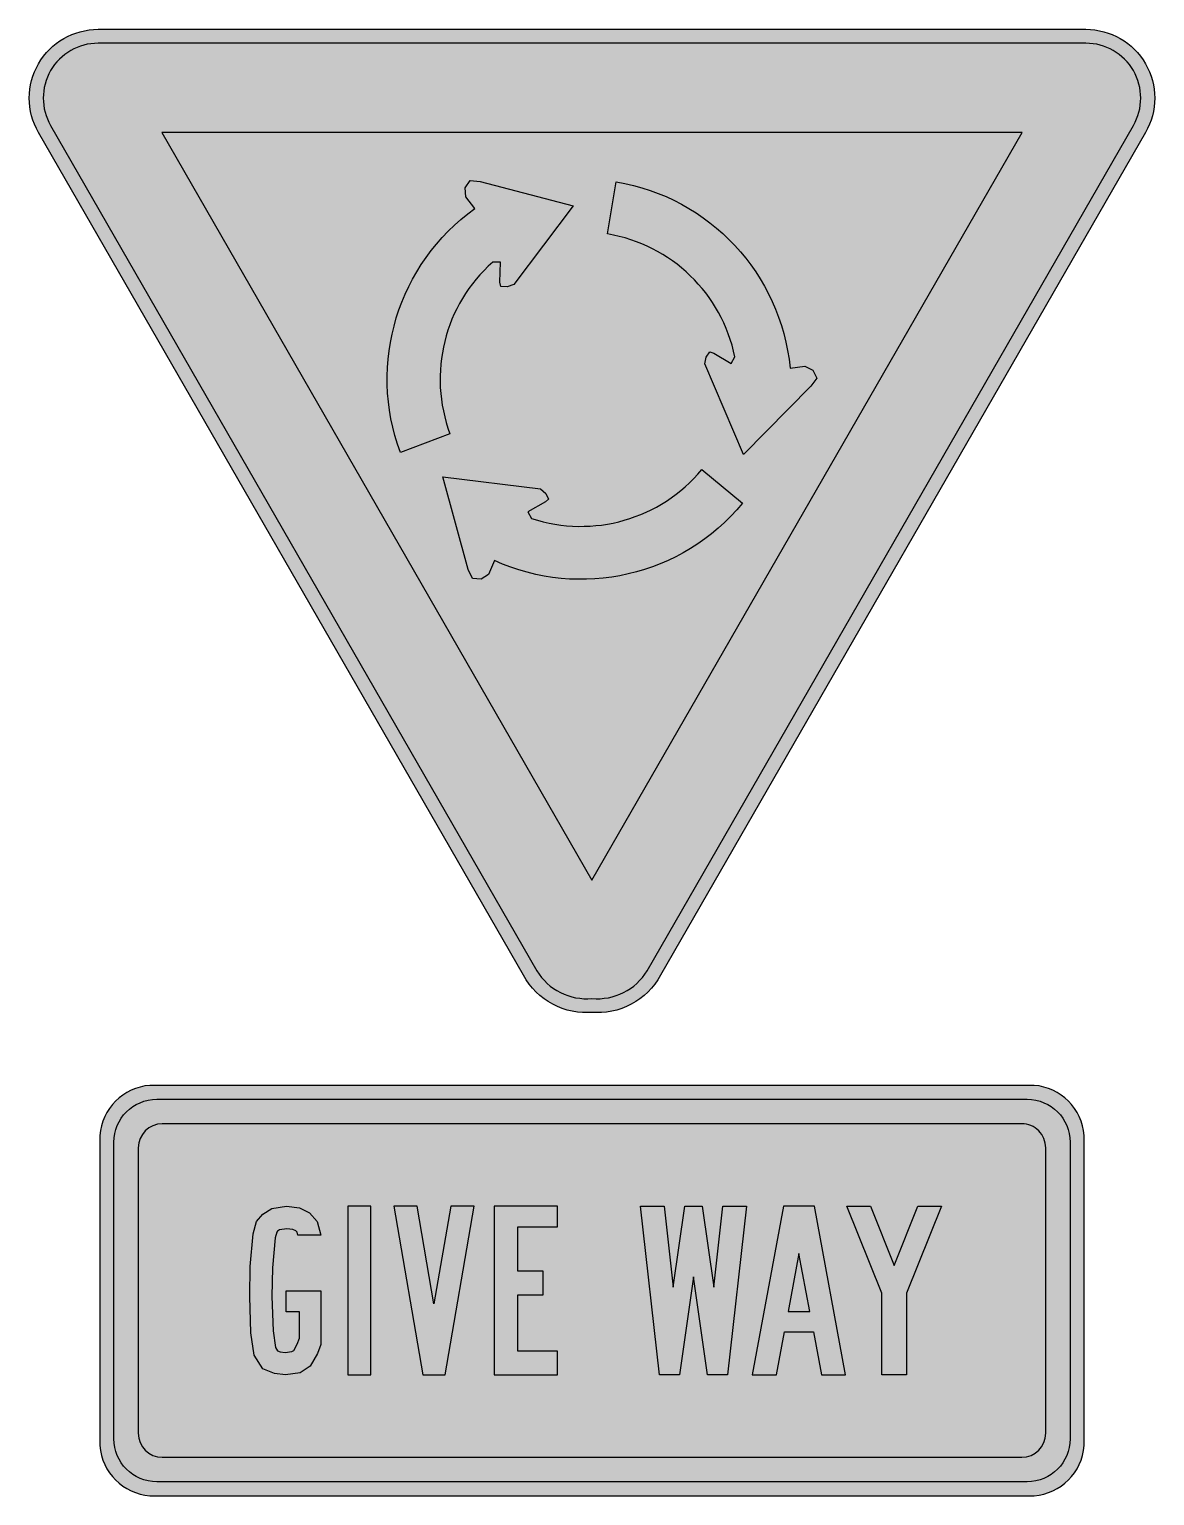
# Model space of a CAD drawing. Header units: millimetres. Extents: x -394 to 394, y -513 to 513.
import ezdxf

# ---------------------------------------------------------------- set-up
doc = ezdxf.new("R2010")
doc.units = ezdxf.units.MM
doc.header["$LTSCALE"] = 10
doc.header["$MEASUREMENT"] = 0
doc.layers.get('0').update_dxf_attribs({"linetype": 'CONTINUOUS'})

msp = doc.modelspace()

# ---------------------------------------------------------------- hatches: boundary and pattern name
h = msp.add_hatch(color=255)
h.dxf.hatch_style = 1
h.paths.add_polyline_path([(345.9487222203263, 513.4313859534516), (-3.183231456205249e-12, 513.4313859534516), (-345.9487222203277, 513.4313859534516, 0.5769018144896625), (-387.716011058212, 441.2005950145371), (-48.05114853857839, -148.9487231573456, 0.2942105066688133), (1.875832822406664e-12, -175.0024789368418, 0.2942105066687453), (48.05114853857617, -148.9487231573503), (387.7160110582115, 441.2005950145356, 0.5769018144896628)])
h.paths.add_polyline_path([(-3.183231456205249e-12, 503.6876058751531), (345.948722220326, 503.6876058751531, -0.5769018144896646), (379.2711018844486, 446.0611257737381), (38.62318730610434, -145.7961921537551, -0.2873295774750494), (-2.700062395888381e-12, -165.2242252712321, -0.2873295774750621), (-38.62318730610455, -145.7961921537543), (-379.2711018844491, 446.0611257737397, -0.5769018144896643), (-345.9487222203273, 503.6876058751531)], flags=16)
h.paths.add_polyline_path([(-3.183231456205249e-12, 441.1509794314575), (301.2632585723417, 441.1509794314575), (-3.183231456205249e-12, -82.27762992736575), (-301.2632585723481, 441.1509794314575)], flags=0)
h.paths.add_polyline_path([(-85.2863586305507, 407.4931240142307), (-78.35145112050985, 406.8630423598408), (-13.20246255303277, 389.7960712851915), (-54.71924951186703, 334.6622089850198), (-59.4380186047194, 333.1438664111678), (-63.85115539351136, 333.4589072383627), (-64.4816107493557, 336.2942625019948), (-64.16639574695796, 350.4710266390002), (-69.52517754292599, 350.4710266390002, 0.3098763354302447), (-99.47143935515486, 230.1260397068887), (-134.2249822710041, 217.1595633161004, -0.3390086522142807), (-82.05847608379189, 387.8549614381153), (-88.43861005871668, 396.1517151408522), (-88.75382506110735, 402.452495141365)], flags=0)
h.paths.add_polyline_path([(17.00840863486587, 406.7318094887667, -0.3390086522142805), (138.7517066240239, 276.2065908429565), (149.1269730869988, 277.583572093417), (154.7412161322929, 274.7061662928894), (157.3727955719689, 269.1829378408271), (153.3596750977814, 263.4921725914262), (106.0047502977427, 215.6049789984565), (79.01581841645455, 279.1265023383916), (80.06027972228316, 283.9722475343307), (82.53968147626028, 287.636615690196), (85.31039884123874, 286.764928412493), (97.43022922614955, 279.4035621442622), (100.1096201241353, 284.0444033129079, 0.3098763354302447), (10.86093512893399, 370.1511202567365)], flags=0)
h.paths.add_polyline_path([(-104.4965380631209, 200.1121943164331), (-35.99081922300896, 191.7245332766696), (-32.31651143597152, 188.3971306545859), (-30.38277640115984, 184.4177216715239), (-32.52303841029405, 182.4540536855952), (-44.95808379759907, 175.6386558168186), (-42.27869289961339, 170.9978146481729, 0.3098763354302447), (76.91625390781337, 205.2360846364558), (105.5223233177308, 181.6218717952156, -0.3390086522142807), (-68.3874808586361, 141.4516923190091), (-72.38261334668958, 131.7779573658153), (-77.6816413895931, 128.35458316583), (-83.78068725982234, 128.8371827450249), (-86.70247429568234, 135.1580296488176)], flags=0)
h = msp.add_hatch(color=10)
h.paths.add_polyline_path([(379.2711018844486, 446.0611257737381, 0.576901814489664), (345.948722220326, 503.6876058751531), (-3.183231456205249e-12, 503.6876058751531), (-345.9487222203273, 503.6876058751531, 0.5769018144896636), (-379.271101884449, 446.0611257737397), (-38.62318730610605, -145.7961921537518, 0.2873295774750986), (-2.842170943040401e-13, -165.2242252712322, 0.299767345559627), (39.55356190101304, -144.1797166409308)])
h.paths.add_polyline_path([(-3.296918293926865e-12, -82.27762992736587), (-301.2632585723481, 441.1509794314575), (-3.183231456205249e-12, 441.1509794314575), (301.2632585723418, 441.1509794314575)], flags=16)
h.paths.add_polyline_path([(154.7412161322929, 274.7061662928894), (157.3727955719689, 269.182937840827), (153.3596750977813, 263.4921725914259), (106.0047502977427, 215.6049789984564), (79.01581841645452, 279.1265023383916), (80.06027972228318, 283.9722475343307), (82.53968147626028, 287.636615690196), (85.31039884123885, 286.7649284124928), (97.43022922614955, 279.4035621442622), (100.1096201241353, 284.0444033129079, 0.3098763354302447), (10.86093512893399, 370.1511202567365), (17.00840863486587, 406.7318094887667, -0.3390086522142807), (138.7517066240239, 276.2065908429565), (149.1269730869988, 277.583572093417)], flags=0)
h.paths.add_polyline_path([(105.5223233177305, 181.6218717952154, -0.3390086522142801), (-68.38748085863608, 141.4516923190091), (-72.38261334668954, 131.7779573658153), (-77.68164138959304, 128.35458316583), (-83.78068725982223, 128.837182745025), (-86.7024742956823, 135.1580296488177), (-104.4965380631209, 200.1121943164331), (-35.99081922300894, 191.7245332766696), (-32.31651143597145, 188.397130654586), (-30.38277640115984, 184.4177216715239), (-32.52303841029402, 182.4540536855951), (-44.9580837975991, 175.6386558168186), (-42.27869289961336, 170.9978146481729, 0.3098763354302447), (76.91625390781337, 205.2360846364558)], flags=0)
h.paths.add_polyline_path([(-13.20246255303277, 389.7960712851915), (-54.71924951186702, 334.6622089850198), (-59.43801860471945, 333.1438664111678), (-63.85115539351142, 333.4589072383627), (-64.4816107493557, 336.2942625019947), (-64.16639574695796, 350.4710266390002), (-69.52517754292597, 350.4710266390002, 0.3098763354302448), (-99.47143935515493, 230.1260397068887), (-134.2249822710041, 217.1595633161004, -0.3390086522142807), (-82.0584760837919, 387.8549614381153), (-88.43861005871673, 396.1517151408522), (-88.75382506110736, 402.452495141365), (-85.28635863055075, 407.4931240142307), (-78.35145112050975, 406.8630423598408)], flags=0)
h = msp.add_hatch(color=255)
h.dxf.hatch_style = 1
h.paths.add_polyline_path([(301.2632585723418, 441.1509794314575), (-3.183231456205249e-12, 441.1509794314575), (-301.2632585723481, 441.1509794314575), (-3.183231456205249e-12, -82.27762992736575)])
h.paths.add_polyline_path([(-82.0584760837919, 387.8549614381153), (-88.43861005871668, 396.1517151408522), (-88.75382506110736, 402.452495141365), (-85.2863586305507, 407.4931240142307), (-78.35145112050986, 406.8630423598408), (-13.20246255303277, 389.7960712851915), (-54.71924951186702, 334.6622089850198), (-59.43801860471945, 333.1438664111678), (-63.85115539351136, 333.4589072383627), (-64.4816107493557, 336.2942625019946), (-64.16639574695796, 350.4710266390002), (-69.52517754292603, 350.4710266390002, 0.3098763354302447), (-99.47143935515487, 230.1260397068887), (-134.2249822710041, 217.1595633161004, -0.3390086522142807)], flags=16)
h.paths.add_polyline_path([(10.86093512893399, 370.1511202567365), (17.00840863486587, 406.7318094887667, -0.3390086522142807), (138.7517066240239, 276.2065908429565), (149.1269730869988, 277.583572093417), (154.7412161322929, 274.7061662928894), (157.3727955719689, 269.1829378408271), (153.3596750977813, 263.4921725914258), (106.0047502977427, 215.6049789984564), (79.01581841645452, 279.1265023383917), (80.06027972228321, 283.9722475343308), (82.53968147626028, 287.636615690196), (85.3103988412388, 286.7649284124929), (97.43022922614955, 279.4035621442622), (100.1096201241353, 284.0444033129079, 0.3098763354302447)], flags=16)
h.paths.add_polyline_path([(-104.4965380631209, 200.1121943164331), (-35.99081922300888, 191.7245332766696), (-32.31651143597151, 188.3971306545859), (-30.38277640115984, 184.417721671524), (-32.52303841029402, 182.4540536855951), (-44.9580837975991, 175.6386558168186), (-42.27869289961336, 170.9978146481729, 0.3098763354302447), (76.91625390781337, 205.2360846364558), (105.5223233177308, 181.6218717952156, -0.3390086522142807), (-68.38748085863608, 141.4516923190091), (-72.3826133466896, 131.7779573658152), (-77.6816413895931, 128.3545831658299), (-83.78068725982234, 128.837182745025), (-86.70247429568235, 135.1580296488177)], flags=16)
h = msp.add_hatch(color=7)
edge = h.paths.add_edge_path()
edge.add_arc((3.269815882961936, 268.4585937037826), 109.659245956867, 131.592556143743, 200.4604430277315)
edge.add_line((-99.47143935515487, 230.1260397068887), (-134.2249822710041, 217.1595633161004))
edge.add_arc((3.269815882962092, 268.4585937037807), 146.7528876653406, 125.5520290173805, 200.4604430277302, ccw=False)
edge.add_line((-82.0584760837919, 387.8549614381153), (-88.43861005871668, 396.1517151408522))
edge.add_line((-88.43861005871668, 396.1517151408522), (-88.75382506110736, 402.452495141365))
edge.add_line((-88.75382506110736, 402.452495141365), (-85.2863586305507, 407.4931240142307))
edge.add_line((-85.2863586305507, 407.4931240142307), (-78.35145112050986, 406.8630423598408))
edge.add_line((-78.35145112050986, 406.8630423598408), (-13.20246255303277, 389.7960712851915))
edge.add_line((-13.20246255303277, 389.7960712851915), (-54.71924951186702, 334.6622089850198))
edge.add_line((-54.71924951186702, 334.6622089850198), (-59.43801860471945, 333.1438664111678))
edge.add_line((-59.43801860471945, 333.1438664111678), (-63.85115539351136, 333.4589072383627))
edge.add_line((-63.85115539351136, 333.4589072383627), (-64.4816107493557, 336.2942625019947))
edge.add_line((-64.4816107493557, 336.2942625019947), (-64.16639574695796, 350.4710266390002))
edge.add_line((-64.16639574695796, 350.4710266390002), (-69.52517754292603, 350.4710266390002))
edge = h.paths.add_edge_path()
edge.add_arc((-7.312726936877262, 262.0083062053773), 109.6592459568693, 11.59255614374234, 80.46044302773082)
edge.add_line((10.86093512893399, 370.1511202567365), (17.00840863486587, 406.7318094887667))
edge.add_arc((-7.312726936875066, 262.0083062053782), 146.7528876653402, 5.552029017380903, 80.46044302773072, ccw=False)
edge.add_line((138.7517066240239, 276.2065908429565), (149.1269730869988, 277.583572093417))
edge.add_line((149.1269730869988, 277.583572093417), (154.7412161322929, 274.7061662928894))
edge.add_line((154.7412161322929, 274.7061662928894), (157.3727955719689, 269.182937840827))
edge.add_line((157.3727955719689, 269.182937840827), (153.3596750977813, 263.4921725914259))
edge.add_line((153.3596750977813, 263.4921725914259), (106.0047502977427, 215.6049789984564))
edge.add_line((106.0047502977427, 215.6049789984564), (79.01581841645452, 279.1265023383916))
edge.add_line((79.01581841645452, 279.1265023383916), (80.06027972228321, 283.9722475343307))
edge.add_line((80.06027972228321, 283.9722475343307), (82.53968147626028, 287.636615690196))
edge.add_line((82.53968147626028, 287.636615690196), (85.3103988412388, 286.7649284124929))
edge.add_line((85.3103988412388, 286.7649284124929), (97.43022922614955, 279.4035621442622))
edge.add_line((97.43022922614955, 279.4035621442622), (100.1096201241353, 284.0444033129079))
edge = h.paths.add_edge_path()
edge.add_arc((-7.651339264490399, 275.0463446909187), 109.6592459568641, 251.592556143742, 320.4604430277305)
edge.add_line((76.91625390781337, 205.2360846364558), (105.5223233177308, 181.6218717952156))
edge.add_arc((-7.651339264493949, 275.0463446909206), 146.7528876653389, 245.55202901738159, 320.46044302773134, ccw=False)
edge.add_line((-68.38748085863608, 141.4516923190091), (-72.3826133466896, 131.7779573658153))
edge.add_line((-72.3826133466896, 131.7779573658153), (-77.6816413895931, 128.3545831658299))
edge.add_line((-77.6816413895931, 128.3545831658299), (-83.78068725982234, 128.837182745025))
edge.add_line((-83.78068725982234, 128.837182745025), (-86.70247429568235, 135.1580296488177))
edge.add_line((-86.70247429568235, 135.1580296488177), (-104.4965380631209, 200.1121943164331))
edge.add_line((-104.4965380631209, 200.1121943164331), (-35.99081922300888, 191.7245332766696))
edge.add_line((-35.99081922300888, 191.7245332766696), (-32.31651143597151, 188.3971306545859))
edge.add_line((-32.31651143597151, 188.3971306545859), (-30.38277640115984, 184.417721671524))
edge.add_line((-30.38277640115984, 184.417721671524), (-32.52303841029402, 182.4540536855951))
edge.add_line((-32.52303841029402, 182.4540536855951), (-44.9580837975991, 175.6386558168186))
edge.add_line((-44.9580837975991, 175.6386558168186), (-42.27869289961336, 170.9978146481729))
h = msp.add_hatch(color=255)
h.dxf.hatch_style = 1
h.paths.add_polyline_path([(309.6568232324801, -226.0947489343523), (-3.183231456205249e-12, -226.0947489343557), (-309.6568232324865, -226.0947489343523, 0.3725085816365251), (-344.6906976421453, -261.1286233440095), (-344.6906976421453, -478.347511543791, 0.3725085816365224), (-309.656823232487, -513.3813859534515), (-3.183231456205249e-12, -513.3813859534515), (309.65682323248, -513.3813859534515, 0.3725085816365224), (344.6906976421387, -478.3475115437914), (344.6906976421387, -261.1286233440092, 0.3725085816365221)])
h.paths.add_polyline_path([(-3.183231456205249e-12, -235.8385290126508), (304.8724378121763, -235.8385290126508, -0.4142135623730951), (334.9469175638369, -265.9130087643114), (334.9469175638369, -473.5631261234922, -0.4142135623730951), (304.8724378121747, -503.6376058751545), (-3.183231456205249e-12, -503.6376058751545), (-304.8724378121777, -503.6376058751545, -0.4142135623730951), (-334.9469175638365, -473.5631261234957), (-334.9469175638365, -265.9130087643079, -0.4142135623730951), (-304.8724378121794, -235.8385290126508)], flags=16)
h.paths.add_polyline_path([(-3.183231456205249e-12, -252.9885267384293), (301.0324308351377, -252.9885267384293, -0.414213562373096), (317.796919838062, -269.7530157413535), (317.796919838062, -469.723119146451, -0.4142135623730951), (301.0324308351369, -486.4876081493761), (-3.183231456205249e-12, -486.4876081493761), (-301.0324308351433, -486.4876081493761, -0.4142135623730951), (-317.7969198380683, -469.723119146451), (-317.7969198380683, -269.7530157413535, -0.4142135623730951), (-301.0324308351441, -252.9885267384293)], flags=0)
h.paths.add_polyline_path([(-154.9803601684534, -310.7330266290984), (-154.9803601684534, -428.7431082587053), (-170.9509663111512, -428.7431082587053), (-170.9509663111512, -310.7330266290984)], flags=0)
h.paths.add_polyline_path([(-138.8249014673227, -310.7330266290984), (-122.497632296388, -310.7330266290984), (-110.6748051902161, -379.0027295109727), (-98.85197808404064, -310.7330266290984), (-82.5247089131026, -310.7330266290984), (-102.9614873520884, -428.7431082587053), (-118.3881230283371, -428.7431082587053)], flags=0)
h.paths.add_polyline_path([(-197.7750683960232, -315.4199882794145), (-192.4733518220582, -321.3540306940166), (-190.012651789292, -330.9329260396263), (-206.0797399455639, -330.9329260396263), (-206.6029250083352, -328.8962962611055), (-207.3954991961964, -328.0091932291258), (-209.4636412092518, -326.9757265838945), (-213.8137705667159, -326.4368502376877), (-218.7983386087269, -327.1746739780139), (-220.3144797214013, -328.1217087782003), (-220.8684798388731, -328.7760534669668), (-221.9645661730212, -332.7926678849982), (-223.7773325499459, -353.8086178491019), (-224.1558290953831, -373.8571042298335), (-223.4052227459067, -397.8623376639338), (-221.6470848834615, -409.5764627944601), (-220.1980076559016, -411.893629976522), (-218.4624710972371, -412.5544000127003), (-214.8110900396721, -413.0410549863781), (-210.1484768579382, -412.4077059423624), (-208.9659074545054, -411.6197871073911), (-206.4272565330537, -407.3261256649566), (-204.9528897031612, -403.0693229357711), (-204.9528897031612, -384.6318743946937), (-214.2261530605533, -384.6318743946937), (-214.2261530605533, -369.9637474271016), (-190.012651789292, -369.9637474271016), (-190.012651789292, -407.4826051460421), (-192.2348744593824, -413.8986227443), (-197.3793384469025, -422.5995380527189), (-204.502452180033, -427.3455051458248), (-214.7913801550767, -428.7431082587053), (-222.3101984862792, -427.7410024035839), (-230.6205020667751, -424.5770243415128), (-236.5564259525368, -415.0851023364363), (-238.9307802962051, -399.2652485694976), (-239.7222401944534, -373.9534727974843), (-239.3265102453327, -352.992154679677), (-237.3478858507849, -330.0533624542151), (-234.9735061560539, -321.3524349646588), (-230.6205020667751, -316.2109827949329), (-224.2888482318793, -312.2560102173433), (-213.9999202568388, -310.7330266290984), (-204.8981821291572, -311.8605129595807)], flags=0)
h.paths.add_polyline_path([(-68.48740680639594, -310.7330266290984), (-24.14349568383226, -310.7330266290984), (-24.14349568383227, -325.1105237743192), (-51.91025135154767, -325.1105237743192), (-51.91025135154769, -356.1745262633466), (-34.08977881632087, -356.1745262633466), (-34.08977881632087, -372.7419975057986), (-51.9102513515477, -372.7419975057986), (-51.91025135154769, -412.0897356160521), (-24.14349568383227, -412.0897356160521), (-24.14349568383227, -428.7431082587053), (-68.48740680639595, -428.7431082587053)], flags=0)
h.paths.add_polyline_path([(34.06064591781615, -310.7330266290984), (50.64272970346161, -310.7330266290984), (56.96800461522341, -367.441303622358), (64.97228448947024, -310.7330266290984), (77.23959512014338, -310.7330266290984), (85.2438749943899, -367.441303622358), (91.56914990614493, -310.7330266290984), (108.1512336917904, -310.7330266290984), (94.98831906549754, -428.7431082587053), (80.80561619851733, -428.7431082587053), (71.10593980480851, -360.0233802729917), (61.40626341109603, -428.7431082587053), (47.22356054411242, -428.7431082587053)], flags=0)
h.paths.add_polyline_path([(134.1244917845422, -310.7330266290984), (155.7750723898228, -310.7330266290984), (177.6705414108387, -428.7431082587053), (160.7297765077959, -428.7431082587053), (155.1418669377333, -398.6259336108866), (144.9497820871859, -398.6259336108866), (134.7576972366314, -398.6259336108866), (129.1697876665689, -428.7431082587053), (112.2290227635262, -428.7431082587053)], flags=0)
h.paths.add_polyline_path([(144.9497820871858, -343.6936202617129), (152.4977201733163, -384.3747670699603), (144.9497820871859, -384.3747670699603), (137.4018440010486, -384.3747670699603)], flags=0)
h.paths.add_polyline_path([(178.4925582357416, -310.7330266290984), (194.9884244711157, -310.7330266290984), (211.6638940114065, -352.1720887906502), (228.3393635516939, -310.7330266290984), (244.8352297870647, -310.7330266290984), (220.3214563262425, -371.6505186255417), (220.3214563262425, -428.7431082587053), (203.0063316965704, -428.7431082587053), (203.0063316965705, -371.6505186255417)], flags=0)
h = msp.add_hatch(color=10)
edge = h.paths.add_edge_path(flags=16)
edge.add_line((-3.183231456205249e-12, -252.9885267384293), (-301.0324308351423, -252.9885267384293))
edge.add_arc((-301.0324308351441, -269.7530157413535), 16.76448900292422, 89.99999999999397, 179.999999999994)
edge.add_line((-317.7969198380683, -269.7530157413518), (-317.7969198380683, -469.7231191464519))
edge.add_arc((-301.0324308351433, -469.723119146451), 16.76448900292507, 180.0000000000031, 270.0000000000031)
edge.add_line((-301.0324308351423, -486.4876081493761), (-3.183231456205249e-12, -486.4876081493761))
edge.add_line((-3.183231456205249e-12, -486.4876081493761), (301.032430835136, -486.4876081493761))
edge.add_arc((301.0324308351369, -469.723119146451), 16.76448900292507, 269.9999999999969, 359.9999999999969)
edge.add_line((317.796919838062, -469.7231191464519), (317.796919838062, -269.7530157413518))
edge.add_arc((301.0324308351377, -269.7530157413535), 16.76448900292422, 6.022463779884186e-12, 90.00000000000603)
edge.add_line((301.032430835136, -252.9885267384293), (-3.183231456205249e-12, -252.9885267384293))
edge = h.paths.add_edge_path()
edge.add_line((-3.183231456205249e-12, -503.6376058751545), (-304.8724378121838, -503.6376058751545))
edge.add_arc((-304.8724378121777, -473.5631261234957), 30.07447975165871, 179.9999999999885, 269.9999999999885, ccw=False)
edge.add_line((-334.9469175638365, -473.5631261234897), (-334.9469175638365, -265.9130087643123))
edge.add_arc((-304.8724378121794, -265.9130087643079), 30.07447975165707, 90.00000000000841, 180.0000000000083, ccw=False)
edge.add_line((-304.8724378121838, -235.8385290126508), (-3.183231456205249e-12, -235.8385290126508))
edge.add_line((-3.183231456205249e-12, -235.8385290126508), (304.8724378121772, -235.8385290126508))
edge.add_arc((304.8724378121763, -265.9130087643114), 30.07447975166059, -1.5916157281026244e-12, 89.99999999999841, ccw=False)
edge.add_line((334.9469175638369, -265.9130087643123), (334.9469175638369, -473.5631261234897))
edge.add_arc((304.8724378121747, -473.5631261234922), 30.07447975166224, -89.99999999999523, 4.774847184307873e-12, ccw=False)
edge.add_line((304.8724378121772, -503.6376058751545), (-3.183231456205249e-12, -503.6376058751545))
h = msp.add_hatch(color=255)
h.dxf.hatch_style = 1
edge = h.paths.add_edge_path()
edge.add_line((-3.183231456205249e-12, -252.9885267384293), (-301.0324308351423, -252.9885267384293))
edge.add_arc((-301.0324308351441, -269.7530157413535), 16.76448900292422, 89.99999999999397, 179.999999999994)
edge.add_line((-317.7969198380683, -269.7530157413518), (-317.7969198380683, -469.7231191464519))
edge.add_arc((-301.0324308351433, -469.723119146451), 16.76448900292507, 180.0000000000031, 270.0000000000031)
edge.add_line((-301.0324308351423, -486.4876081493761), (-3.183231456205249e-12, -486.4876081493761))
edge.add_line((-3.183231456205249e-12, -486.4876081493761), (301.032430835136, -486.4876081493761))
edge.add_arc((301.0324308351369, -469.723119146451), 16.76448900292507, 269.9999999999969, 359.9999999999969)
edge.add_line((317.796919838062, -469.7231191464519), (317.796919838062, -269.7530157413518))
edge.add_arc((301.0324308351377, -269.7530157413535), 16.76448900292422, 6.022463779884186e-12, 90.00000000000603)
edge.add_line((301.032430835136, -252.9885267384293), (-3.183231456205249e-12, -252.9885267384293))
h = msp.add_hatch(color=10)
h.paths.add_polyline_path([(-214.2261530605533, -369.9637474271016), (-190.012651789292, -369.9637474271016), (-190.012651789292, -407.4826051460421), (-192.2348744593824, -413.8986227443), (-197.3793384469025, -422.5995380527189), (-204.5024521800331, -427.3455051458249), (-214.7913801550767, -428.7431082587053), (-222.3101984862792, -427.741002403584), (-230.6205020667751, -424.5770243415128), (-236.5564259525368, -415.0851023364363), (-238.9307802962051, -399.2652485694977), (-239.7222401944534, -373.9534727974843), (-239.3265102453327, -352.9921546796771), (-237.3478858507849, -330.0533624542151), (-234.9735061560539, -321.3524349646588), (-230.6205020667751, -316.2109827949329), (-224.2888482318792, -312.2560102173433), (-213.9999202568388, -310.7330266290984), (-204.8981821291572, -311.8605129595807), (-197.7750683960232, -315.4199882794145), (-192.4733518220582, -321.3540306940166), (-190.012651789292, -330.9329260396263), (-206.0797399455639, -330.9329260396263), (-206.6029250083352, -328.8962962611055), (-207.3954991961964, -328.0091932291258), (-209.4636412092518, -326.9757265838945), (-213.8137705667159, -326.4368502376877), (-218.7983386087269, -327.1746739780139), (-220.3144797214013, -328.1217087782003), (-220.8684798388731, -328.7760534669668), (-221.9645661730212, -332.7926678849982), (-223.7773325499459, -353.8086178491018), (-224.1558290953831, -373.8571042298332), (-223.4052227459067, -397.8623376639338), (-221.6470848834615, -409.5764627944601), (-220.1980076559016, -411.893629976522), (-218.4624710972371, -412.5544000127003), (-214.8110900396721, -413.0410549863781), (-210.1484768579382, -412.4077059423624), (-208.9659074545054, -411.6197871073911), (-206.4272565330537, -407.3261256649565), (-204.9528897031612, -403.0693229357711), (-204.9528897031612, -384.6318743946937), (-214.2261530605533, -384.6318743946937)])
h.paths.add_polyline_path([(-154.9803601684534, -428.7431082587053), (-154.9803601684534, -310.7330266290984), (-170.9509663111512, -310.7330266290984), (-170.9509663111512, -428.7431082587053)])
h.paths.add_polyline_path([(-34.08977881632086, -372.7419975057986), (-34.08977881632086, -356.1745262633466), (-51.91025135154769, -356.1745262633466), (-51.91025135154769, -325.1105237743192), (-24.14349568383227, -325.1105237743192), (-24.14349568383227, -310.7330266290984), (-68.48740680639594, -310.7330266290984), (-68.48740680639594, -428.7431082587053), (-24.14349568383227, -428.7431082587053), (-24.14349568383227, -412.0897356160521), (-51.91025135154769, -412.0897356160521), (-51.91025135154769, -372.7419975057986)])
h.paths.add_polyline_path([(-98.85197808404064, -310.7330266290984), (-110.6748051902161, -379.0027295109727), (-122.497632296388, -310.7330266290984), (-138.8249014673227, -310.7330266290984), (-118.3881230283371, -428.7431082587053), (-102.9614873520884, -428.7431082587053), (-82.52470891310259, -310.7330266290984)])
h = msp.add_hatch(color=10)
h.paths.add_polyline_path([(178.4925582357416, -310.7330266290984), (194.9884244711156, -310.7330266290984), (211.6638940114065, -352.1720887906503), (228.3393635516939, -310.7330266290984), (244.8352297870647, -310.7330266290984), (220.3214563262425, -371.6505186255418), (220.3214563262425, -428.7431082587053), (203.0063316965704, -428.7431082587053), (203.0063316965704, -371.6505186255418)])
h.paths.add_polyline_path([(137.4018440010486, -384.3747670699603), (144.9497820871859, -384.3747670699603), (152.4977201733163, -384.3747670699603), (144.9497820871859, -343.6936202617129)], flags=16)
h.paths.add_polyline_path([(134.7576972366314, -398.6259336108866), (144.9497820871859, -398.6259336108866), (155.1418669377333, -398.6259336108866), (160.7297765077958, -428.7431082587053), (177.6705414108387, -428.7431082587053), (155.7750723898228, -310.7330266290984), (134.1244917845422, -310.7330266290984), (112.2290227635262, -428.7431082587053), (129.1697876665689, -428.7431082587053)])
h.paths.add_polyline_path([(64.97228448947021, -310.7330266290984), (77.23959512014335, -310.7330266290984), (85.2438749943899, -367.4413036223581), (91.56914990614496, -310.7330266290984), (108.1512336917904, -310.7330266290984), (94.98831906549754, -428.7431082587053), (80.80561619851733, -428.7431082587053), (71.10593980480849, -360.0233802729916), (61.40626341109601, -428.7431082587053), (47.22356054411239, -428.7431082587053), (34.06064591781615, -310.7330266290984), (50.64272970346155, -310.7330266290984), (56.96800461522344, -367.4413036223581)])

# ---------------------------------------------------------------- linework, layer by layer
at = {"color": 255}
msp.add_lwpolyline([(0.9099911724711092, -174.9254193358943, -0.2991327717795079), (-48.05114853857776, -148.9487231573466), (-387.716011058212, 441.2005950145372, -0.5769018144896652), (-345.9487222203272, 513.4313859534516), (-3.183231456205249e-12, 513.4313859534516), (345.948722220324, 513.4313859534516, -0.5769018144896652), (387.7160110582124, 441.2005950145372), (48.05114853857822, -148.9487231573466, -0.2991327717795079), (-0.9099911724742924, -174.9254193358943)], format="xyb", dxfattribs=at)
for points in [[(-3.183231456205249e-12, -165.2242252712319, 0.28732957747506), (38.62318730610491, -145.7961921537541), (379.2711018844495, 446.0611257737397, 0.5769018144896652), (345.948722220324, 503.6876058751531), (-3.183231456205249e-12, 503.6876058751531), (-345.9487222203272, 503.6876058751531, 0.5769018144896652), (-379.2711018844491, 446.0611257737397), (-38.62318730610468, -145.7961921537541, 0.28732957747506)], [(-3.183231456205249e-12, -513.3813859534515), (309.6568232324801, -513.3813859534515, 0.3725085816365242), (344.6906976421387, -478.347511543791), (344.6906976421387, -261.1286233440094, 0.3725085816365238), (309.6568232324801, -226.0947489343523), (-3.183231456205249e-12, -226.0947489343557), (-309.6568232324867, -226.0947489343523, 0.3725085816365238), (-344.6906976421453, -261.1286233440094), (-344.6906976421453, -478.347511543791, 0.3725085816365242), (-309.6568232324867, -513.3813859534515)], [(-3.183231456205249e-12, -503.6376058751545), (-304.8724378121838, -503.6376058751545, -0.414213562373095), (-334.9469175638365, -473.5631261234897), (-334.9469175638365, -265.9130087643123, -0.414213562373095), (-304.8724378121838, -235.8385290126508), (-3.183231456205249e-12, -235.8385290126508), (304.8724378121772, -235.8385290126508, -0.414213562373095), (334.9469175638369, -265.9130087643123), (334.9469175638369, -473.5631261234897, -0.414213562373095), (304.8724378121772, -503.6376058751545)]]:
    msp.add_lwpolyline(points, format="xyb", close=True)
at = {"color": 10}
for points in [[(-3.183231456205249e-12, -82.27762992736575), (301.2632585723418, 441.1509794314575), (-3.183231456205249e-12, 441.1509794314575), (-301.2632585723481, 441.1509794314575)], [(-214.2261530605533, -369.9637474271016), (-190.012651789292, -369.9637474271016), (-190.012651789292, -407.4826051460421), (-192.2348744593824, -413.8986227443), (-197.3793384469025, -422.5995380527189), (-204.5024521800331, -427.3455051458249), (-214.7913801550767, -428.7431082587053), (-222.3101984862792, -427.741002403584), (-230.6205020667751, -424.5770243415128), (-236.5564259525368, -415.0851023364363), (-238.9307802962051, -399.2652485694977), (-239.7222401944534, -373.9534727974843), (-239.3265102453327, -352.9921546796771), (-237.3478858507849, -330.0533624542151), (-234.9735061560539, -321.3524349646588), (-230.6205020667751, -316.2109827949329), (-224.2888482318792, -312.2560102173433), (-213.9999202568388, -310.7330266290984), (-204.8981821291572, -311.8605129595807), (-197.7750683960232, -315.4199882794145), (-192.4733518220582, -321.3540306940166), (-190.012651789292, -330.9329260396263), (-206.0797399455639, -330.9329260396263), (-206.6029250083352, -328.8962962611055), (-207.3954991961964, -328.0091932291258), (-209.4636412092518, -326.9757265838945), (-213.8137705667159, -326.4368502376877), (-218.7983386087269, -327.1746739780139), (-220.3144797214013, -328.1217087782003), (-220.8684798388731, -328.7760534669668), (-221.9645661730212, -332.7926678849982), (-223.7773325499459, -353.8086178491018), (-224.1558290953831, -373.8571042298332), (-223.4052227459067, -397.8623376639338), (-221.6470848834615, -409.5764627944601), (-220.1980076559016, -411.893629976522), (-218.4624710972371, -412.5544000127003), (-214.8110900396721, -413.0410549863781), (-210.1484768579382, -412.4077059423624), (-208.9659074545054, -411.6197871073911), (-206.4272565330537, -407.3261256649565), (-204.9528897031612, -403.0693229357711), (-204.9528897031612, -384.6318743946937), (-214.2261530605533, -384.6318743946937)], [(-154.9803601684534, -428.7431082587053), (-154.9803601684534, -310.7330266290984), (-170.9509663111512, -310.7330266290984), (-170.9509663111512, -428.7431082587053)], [(-98.85197808404064, -310.7330266290984), (-110.6748051902161, -379.0027295109727), (-122.497632296388, -310.7330266290984), (-138.8249014673227, -310.7330266290984), (-118.3881230283371, -428.7431082587053), (-102.9614873520884, -428.7431082587053), (-82.52470891310259, -310.7330266290984)], [(-34.08977881632086, -372.7419975057986), (-34.08977881632086, -356.1745262633466), (-51.91025135154769, -356.1745262633466), (-51.91025135154769, -325.1105237743192), (-24.14349568383227, -325.1105237743192), (-24.14349568383227, -310.7330266290984), (-68.48740680639594, -310.7330266290984), (-68.48740680639594, -428.7431082587053), (-24.14349568383227, -428.7431082587053), (-24.14349568383227, -412.0897356160521), (-51.91025135154769, -412.0897356160521), (-51.91025135154769, -372.7419975057986)], [(64.97228448947021, -310.7330266290984), (77.23959512014335, -310.7330266290984), (85.2438749943899, -367.4413036223581), (91.56914990614496, -310.7330266290984), (108.1512336917904, -310.7330266290984), (94.98831906549754, -428.7431082587053), (80.80561619851733, -428.7431082587053), (71.10593980480849, -360.0233802729916), (61.40626341109601, -428.7431082587053), (47.22356054411239, -428.7431082587053), (34.06064591781615, -310.7330266290984), (50.64272970346155, -310.7330266290984), (56.96800461522344, -367.4413036223581)], [(134.7576972366314, -398.6259336108866), (144.9497820871859, -398.6259336108866), (155.1418669377333, -398.6259336108866), (160.7297765077958, -428.7431082587053), (177.6705414108387, -428.7431082587053), (155.7750723898228, -310.7330266290984), (134.1244917845422, -310.7330266290984), (112.2290227635262, -428.7431082587053), (129.1697876665689, -428.7431082587053)], [(178.4925582357416, -310.7330266290984), (194.9884244711156, -310.7330266290984), (211.6638940114065, -352.1720887906503), (228.3393635516939, -310.7330266290984), (244.8352297870647, -310.7330266290984), (220.3214563262425, -371.6505186255418), (220.3214563262425, -428.7431082587053), (203.0063316965704, -428.7431082587053), (203.0063316965704, -371.6505186255418)], [(137.4018440010486, -384.3747670699603), (144.9497820871859, -384.3747670699603), (152.4977201733163, -384.3747670699603), (144.9497820871859, -343.6936202617129)]]:
    msp.add_lwpolyline(points, close=True, dxfattribs=at)
at = {"color": 7}
for points in [[(-69.52517754292603, 350.4710266390002, 0.3098763354302447), (-99.47143935515487, 230.1260397068887), (-134.2249822710041, 217.1595633161004, -0.3390086522142807), (-82.0584760837919, 387.8549614381153), (-88.43861005871668, 396.1517151408522), (-88.75382506110736, 402.452495141365), (-85.2863586305507, 407.4931240142307), (-78.35145112050986, 406.8630423598408), (-13.20246255303277, 389.7960712851915), (-54.71924951186702, 334.6622089850198), (-59.43801860471945, 333.1438664111678), (-63.85115539351136, 333.4589072383627), (-64.4816107493557, 336.2942625019947), (-64.16639574695796, 350.4710266390002)], [(100.1096201241353, 284.0444033129079, 0.3098763354302447), (10.86093512893399, 370.1511202567365), (17.00840863486587, 406.7318094887667, -0.3390086522142807), (138.7517066240239, 276.2065908429565), (149.1269730869988, 277.583572093417), (154.7412161322929, 274.7061662928894), (157.3727955719689, 269.182937840827), (153.3596750977813, 263.4921725914259), (106.0047502977427, 215.6049789984564), (79.01581841645452, 279.1265023383916), (80.06027972228321, 283.9722475343307), (82.53968147626028, 287.636615690196), (85.3103988412388, 286.7649284124929), (97.43022922614955, 279.4035621442622)], [(-42.27869289961336, 170.9978146481729, 0.3098763354302447), (76.91625390781337, 205.2360846364558), (105.5223233177308, 181.6218717952156, -0.3390086522142807), (-68.38748085863608, 141.4516923190091), (-72.3826133466896, 131.7779573658153), (-77.6816413895931, 128.3545831658299), (-83.78068725982234, 128.837182745025), (-86.70247429568235, 135.1580296488177), (-104.4965380631209, 200.1121943164331), (-35.99081922300888, 191.7245332766696), (-32.31651143597151, 188.3971306545859), (-30.38277640115984, 184.417721671524), (-32.52303841029402, 182.4540536855951), (-44.9580837975991, 175.6386558168186)]]:
    msp.add_lwpolyline(points, format="xyb", close=True, dxfattribs=at)
at = {"color": 10}
msp.add_lwpolyline([(-3.183231456205249e-12, -252.9885267384293), (-301.0324308351423, -252.9885267384293, 0.414213562373095), (-317.7969198380683, -269.7530157413518), (-317.7969198380683, -469.7231191464519, 0.414213562373095), (-301.0324308351423, -486.4876081493761), (-3.183231456205249e-12, -486.4876081493761), (301.032430835136, -486.4876081493761, 0.414213562373095), (317.796919838062, -469.7231191464519), (317.796919838062, -269.7530157413518, 0.414213562373095), (301.032430835136, -252.9885267384293)], format="xyb", close=True, dxfattribs=at)

doc.saveas('drawing.dxf')
